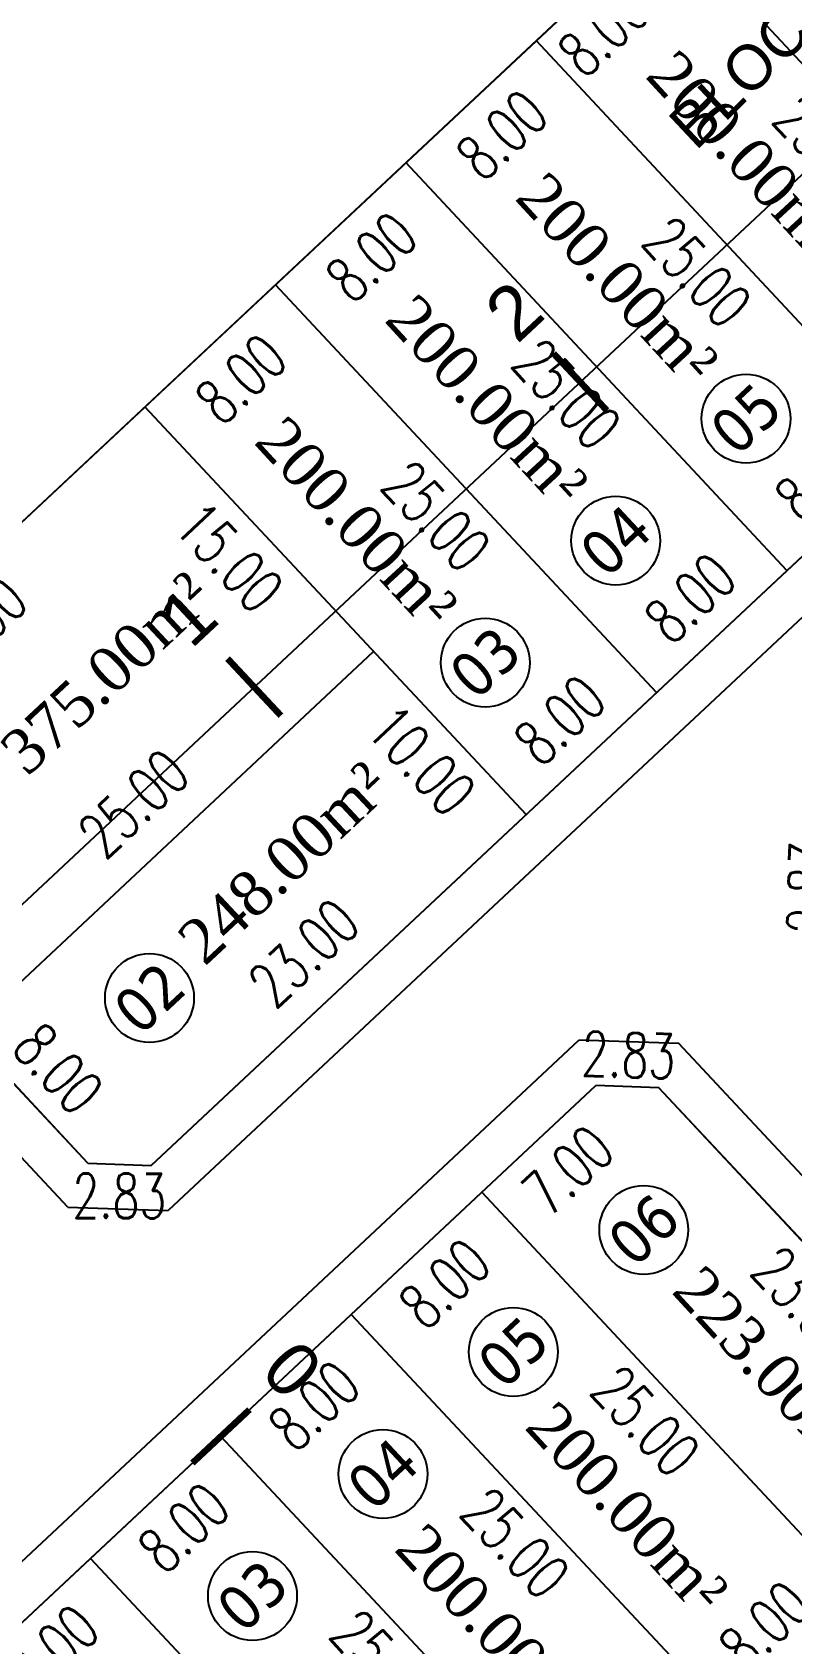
# Model space of a CAD drawing. Header units: metres. Extents: x 436314 to 439216, y 9612307 to 9615043.
# Drawn here: x 437426.1 to 437460.1, y 9614868.3 to 9614940.5 of the extents above; entities that cross this region are included whole.
import ezdxf

# ---------------------------------------------------------------- set-up
doc = ezdxf.new("R2010")
doc.units = ezdxf.units.M
doc.header["$PDMODE"] = 35
doc.header["$PDSIZE"] = 0.1
doc.linetypes.add('ACAD_ISO02W100', pattern=[15, 12, -3])
for name, color, linetype in [('ADUTORA', 90, 'Continuous'), ('Auxiliar', 7, 'Continuous'), ('COTAS', 10, 'Continuous'), ('Eixo Acesso', 2, 'ACAD_ISO02W100'), ('Estacas', 7, 'Continuous'), ('Layer3', 1, 'Continuous'), ('M_FIO', 32, 'Continuous'), ('ÁREA', 7, 'Continuous')]:
    doc.layers.add(name, color=color, linetype=linetype)
doc.layers.get('0').off()
doc.styles.add('ARIAL', font='arial.ttf')
doc.styles.add('COTAS', font='romans.shx', dxfattribs={"width": 0.7})
doc.styles.add('tahoma', font='tahoma.ttf')
doc.styles.add('ÁREA', font='times.ttf', dxfattribs={"height": 2})
doc.dimstyles.new('C-75', dxfattribs={"dimtxt": 2, "dimasz": 0.2, "dimexe": 0, "dimexo": 0, "dimgap": 1, "dimtad": 0, "dimzin": 4, "dimdsep": 46, "dimtxsty": 'COTAS', "dimblk1": 'BOL-COT', "dimblk2": 'BOL-COT', "dimsah": 1, "dimcen": 0.1, "dimse1": 1, "dimse2": 1, "dimsd1": 1, "dimsd2": 1, "dimclrd": 8, "dimclre": 256, "dimclrt": 256, "dimaunit": 1, "dimadec": 3, "dimazin": 0, "dimtfac": 0.5, "dimtix": 1, "dimtmove": 0, "dimatfit": 3, "dimldrblk": 'BOL-COT', "dimfxl": 1, "dimtolj": 1, "dimtzin": 0, "dimarcsym": 0})

# ---------------------------------------------------------------- blocks, each defined once
blk = doc.blocks.new('Est')
at = {"const_width": 0.2}
blk.add_lwpolyline([(0, -1.19999999925494), (0, 1.200000001117586)], dxfattribs=at)
blk = doc.blocks.new('*D11')
at = {"layer": 'Defpoints', "color": 0, "transparency": 16777216}
for p in [(2711.257773512067, 1186.00517201643), (2736.25777349705, 1186.006060850206), (2736.25782596098, 1184.530421311366)]:
    blk.add_point(p, dxfattribs=at)
at = {"layer": 'Layer3', "transparency": 16777216, "insert": (2723.757825968489, 1184.529976894479), "char_height": 2, "attachment_point": 5, "rotation": 0.0020370569627687447, "style": 'COTAS'}
blk.add_mtext('\\A1;25.00', dxfattribs=at)
blk = doc.blocks.new('BOL-COT')
at = {"layer": 'COTAS'}
for p, q in [((-1.999999999999943, 8.53e-14), (2, 8.53e-14)), ((0, -2.999999999999971), (0, 3.000000000000028))]:
    blk.add_line(p, q, dxfattribs=at)
blk.add_circle((0, 0), 0.4, dxfattribs=at)
blk = doc.blocks.new('*D12')
at = {"layer": 'Defpoints', "color": 0, "transparency": 16777216}
for p in [(2736.27185942846, 1173.923853626805), (2711.27194369511, 1171.552823858666), (2736.271943680791, 1171.553712543431)]:
    blk.add_point(p, dxfattribs=at)
at = {"layer": 'Layer3', "transparency": 16777216, "insert": (2723.77185943562, 1173.923409284423), "char_height": 2, "attachment_point": 5, "rotation": 0.002036715453251446, "style": 'COTAS'}
blk.add_mtext('\\A1;25.00', dxfattribs=at)
blk = doc.blocks.new('*D13')
at = {"layer": 'Defpoints', "color": 0, "transparency": 16777216}
for p in [(2736.272218144467, 1163.832673460576), (2713.272299168771, 1161.552894957694), (2736.272299156083, 1161.553712552744)]:
    blk.add_point(p, dxfattribs=at)
at = {"layer": 'Layer3', "transparency": 16777216, "insert": (2724.772218150812, 1163.832264663051), "char_height": 2, "attachment_point": 5, "rotation": 0.0020367280742167957, "style": 'COTAS'}
blk.add_mtext('\\A1;23.00', dxfattribs=at)
blk = doc.blocks.new('*D14')
at = {"layer": 'Defpoints', "color": 0, "transparency": 16777216}
for p in [(2736.271410469513, 1186.553693728852), (2734.428484631201, 1171.553647013138), (2736.271943680791, 1171.553712543431)]:
    blk.add_point(p, dxfattribs=at)
at = {"layer": 'Layer3', "transparency": 16777216, "insert": (2734.428218025563, 1179.053637605849), "char_height": 2, "attachment_point": 5, "rotation": 270.0020367196076, "style": 'COTAS'}
blk.add_mtext('\\A1;15.00', dxfattribs=at)
blk = doc.blocks.new('*D15')
at = {"layer": 'Defpoints', "color": 0, "transparency": 16777216}
for p in [(2736.403427058798, 1171.524524754245), (2734.509321935849, 1161.524457416582), (2736.403782533332, 1161.524524759832)]:
    blk.add_point(p, dxfattribs=at)
at = {"layer": 'Layer3', "transparency": 16777216, "insert": (2734.509144198581, 1166.524457413788), "char_height": 2, "attachment_point": 5, "rotation": 270.00203671905507, "style": 'COTAS'}
blk.add_mtext('\\A1;10.00', dxfattribs=at)
blk = doc.blocks.new('*D17')
at = {"layer": 'Defpoints', "color": 0, "transparency": 16777216}
for p in [(2744.272226151148, 1163.607580772), (2736.272299156083, 1161.553712552744), (2744.272299149796, 1161.553996928367)]:
    blk.add_point(p, dxfattribs=at)
at = {"layer": 'Layer3', "transparency": 16777216, "insert": (2740.272226154291, 1163.607438584189), "char_height": 2, "attachment_point": 5, "rotation": 0.002036690374086596, "style": 'COTAS'}
blk.add_mtext('\\A1;8.00', dxfattribs=at)
blk = doc.blocks.new('*D18')
at = {"layer": 'Defpoints', "color": 0, "transparency": 16777216}
for p in [(2752.272226147074, 1163.607865149486), (2744.27229915096, 1161.553996930229), (2752.272299145721, 1161.554281305852)]:
    blk.add_point(p, dxfattribs=at)
at = {"layer": 'Layer3', "transparency": 16777216, "insert": (2748.272226149693, 1163.607722961675), "char_height": 2, "attachment_point": 5, "rotation": 0.0020366903738173064, "style": 'COTAS'}
blk.add_mtext('\\A1;8.00', dxfattribs=at)
blk = doc.blocks.new('*D19')
at = {"layer": 'Defpoints', "color": 0, "transparency": 16777216}
for p in [(2760.272226141228, 1163.608149530697), (2752.272299145722, 1161.554281307715), (2760.272299140832, 1161.554565687063)]:
    blk.add_point(p, dxfattribs=at)
at = {"layer": 'Layer3', "transparency": 16777216, "insert": (2756.272226143672, 1163.608007341023), "char_height": 2, "attachment_point": 5, "rotation": 0.0020367170541528224, "style": 'COTAS'}
blk.add_mtext('\\A1;8.00', dxfattribs=at)
blk = doc.blocks.new('*D56')
at = {"layer": 'Defpoints', "color": 0, "transparency": 16777216}
for p in [(2776.268948589126, 1186.557085983786), (2774.461485332717, 1161.557039890707), (2776.269837293681, 1161.557104174379)]:
    blk.add_point(p, dxfattribs=at)
at = {"layer": 'Layer3', "transparency": 16777216, "insert": (2774.461040980439, 1174.057030795411), "char_height": 2, "attachment_point": 5, "rotation": 270.0020367622908, "style": 'COTAS'}
blk.add_mtext('\\A1;25.00', dxfattribs=at)
blk = doc.blocks.new('*D57')
at = {"layer": 'Defpoints', "color": 0, "transparency": 16777216}
for p in [(2768.268948594947, 1186.55680159885), (2766.461485339702, 1161.556755511498), (2768.269837297581, 1161.556819795031)]:
    blk.add_point(p, dxfattribs=at)
at = {"layer": 'Layer3', "transparency": 16777216, "insert": (2766.461040988385, 1174.056746413408), "char_height": 2, "attachment_point": 5, "rotation": 270.00203675788896, "style": 'COTAS'}
blk.add_mtext('\\A1;25.00', dxfattribs=at)
blk = doc.blocks.new('*D58')
at = {"layer": 'Defpoints', "color": 0, "transparency": 16777216}
for p in [(2760.268948599196, 1186.556517221364), (2758.46148534657, 1161.556471133949), (2760.269837302704, 1161.556535417545)]:
    blk.add_point(p, dxfattribs=at)
at = {"layer": 'Layer3', "transparency": 16777216, "insert": (2758.461040994817, 1174.056462035859), "char_height": 2, "attachment_point": 5, "rotation": 270.00203675988996, "style": 'COTAS'}
blk.add_mtext('\\A1;25.00', dxfattribs=at)
blk = doc.blocks.new('*D59')
at = {"layer": 'Defpoints', "color": 0, "transparency": 16777216}
for p in [(2752.268948603329, 1186.556232842016), (2750.46148534756, 1161.556186749013), (2752.269837306836, 1161.556251032609)]:
    blk.add_point(p, dxfattribs=at)
at = {"layer": 'Layer3', "transparency": 16777216, "insert": (2750.461040995807, 1174.056177653717), "char_height": 2, "attachment_point": 5, "rotation": 270.0020367598896, "style": 'COTAS'}
blk.add_mtext('\\A1;25.00', dxfattribs=at)
blk = doc.blocks.new('*D60')
at = {"layer": 'Defpoints', "color": 0, "transparency": 16777216}
for p in [(2744.268948608335, 1186.555948462668), (2742.461485356757, 1161.555902371587), (2744.269837311028, 1161.555966655123)]:
    blk.add_point(p, dxfattribs=at)
at = {"layer": 'Layer3', "transparency": 16777216, "insert": (2742.461041005411, 1174.055893275359), "char_height": 2, "attachment_point": 5, "rotation": 270.0020367580221, "style": 'COTAS'}
blk.add_mtext('\\A1;25.00', dxfattribs=at)
blk = doc.blocks.new('*D210')
at = {"layer": 'Defpoints', "color": 0, "transparency": 16777216}
for p in [(2711.271943696973, 1171.552823858666), (2711.272228074517, 1163.552823862392), (2713.186295553658, 1163.552891902118)]:
    blk.add_point(p, dxfattribs=at)
at = {"layer": 'Layer3', "transparency": 16777216, "insert": (2713.186153364886, 1167.552891900255), "char_height": 2, "attachment_point": 5, "rotation": 270.00203670413055, "style": 'COTAS'}
blk.add_mtext('\\A1;8.00', dxfattribs=at)
blk = doc.blocks.new('*D541')
at = {"layer": 'Defpoints', "color": 0, "transparency": 16777216}
for p in [(2723.272690213542, 1150.553252682421), (2730.272690203589, 1150.55349941771), (2730.272757865702, 1148.633892396796)]:
    blk.add_point(p, dxfattribs=at)
at = {"layer": 'Layer3', "transparency": 16777216, "insert": (2726.772757870679, 1148.633769029151), "char_height": 2, "attachment_point": 5, "rotation": 0.002019555824365068, "style": 'COTAS'}
blk.add_mtext('\\A1;7.00', dxfattribs=at)
blk = doc.blocks.new('*D544')
at = {"layer": 'Defpoints', "color": 0, "transparency": 16777216}
for p in [(2691.272690233624, 1150.552077342156), (2699.272690228152, 1150.552361350837), (2699.272755890567, 1148.70277242023)]:
    blk.add_point(p, dxfattribs=at)
at = {"layer": 'Layer3', "transparency": 16777216, "insert": (2695.272755893303, 1148.70263041589), "char_height": 2, "attachment_point": 5, "rotation": 0.002034062351873794, "style": 'COTAS'}
blk.add_mtext('\\A1;8.00', dxfattribs=at)
blk = doc.blocks.new('*D545')
at = {"layer": 'Defpoints', "color": 0, "transparency": 16777216}
for p in [(2699.272690228152, 1150.552361350838), (2697.643103590783, 1125.552339718592), (2699.273579058494, 1125.552397687319)]:
    blk.add_point(p, dxfattribs=at)
at = {"layer": 'Layer3', "transparency": 16777216, "insert": (2697.642659175612, 1138.052321550351), "char_height": 2, "attachment_point": 5, "rotation": 270.0020370520516, "style": 'COTAS'}
blk.add_mtext('\\A1;25.00', dxfattribs=at)
blk = doc.blocks.new('*D548')
at = {"layer": 'Defpoints', "color": 0, "transparency": 16777216}
for p in [(2699.272690228618, 1150.552361725229), (2707.272690223379, 1150.552645732048), (2707.272755885363, 1148.703056805167)]:
    blk.add_point(p, dxfattribs=at)
at = {"layer": 'Layer3', "transparency": 16777216, "insert": (2703.272755887982, 1148.702914801757), "char_height": 2, "attachment_point": 5, "rotation": 0.0020340490116114987, "style": 'COTAS'}
blk.add_mtext('\\A1;8.00', dxfattribs=at)
blk = doc.blocks.new('*D549')
at = {"layer": 'Defpoints', "color": 0, "transparency": 16777216}
for p in [(2707.27269022338, 1150.552645732048), (2705.643103588862, 1125.552624097944), (2707.273579053664, 1125.552682066667)]:
    blk.add_point(p, dxfattribs=at)
at = {"layer": 'Layer3', "transparency": 16777216, "insert": (2705.642659173721, 1138.052605930635), "char_height": 2, "attachment_point": 5, "rotation": 270.002037051918, "style": 'COTAS'}
blk.add_mtext('\\A1;25.00', dxfattribs=at)
blk = doc.blocks.new('*D551')
at = {"layer": 'Defpoints', "color": 0, "transparency": 16777216}
for p in [(2707.272690225242, 1150.552646195847), (2715.272690220003, 1150.552930200803), (2715.272755881556, 1148.703341262746)]:
    blk.add_point(p, dxfattribs=at)
at = {"layer": 'Layer3', "transparency": 16777216, "insert": (2711.272755884176, 1148.703199260268), "char_height": 2, "attachment_point": 5, "rotation": 0.0020340356714007683, "style": 'COTAS'}
blk.add_mtext('\\A1;8.00', dxfattribs=at)
blk = doc.blocks.new('*D552')
at = {"layer": 'Defpoints', "color": 0, "transparency": 16777216}
for p in [(2715.272690220002, 1150.552930200803), (2713.643103582168, 1125.552908566752), (2715.273579049471, 1125.552966535422)]:
    blk.add_point(p, dxfattribs=at)
at = {"layer": 'Layer3', "transparency": 16777216, "insert": (2713.642659167434, 1138.052890399443), "char_height": 2, "attachment_point": 5, "rotation": 270.0020370500504, "style": 'COTAS'}
blk.add_mtext('\\A1;25.00', dxfattribs=at)
blk = doc.blocks.new('*D553')
at = {"layer": 'Defpoints', "color": 0, "transparency": 16777216}
for p in [(2723.273511935904, 1127.713380819517), (2715.273579049938, 1125.552966527971), (2723.273579045397, 1125.553215062577)]:
    blk.add_point(p, dxfattribs=at)
at = {"layer": 'Layer3', "transparency": 16777216, "insert": (2719.273511938174, 1127.713256552215), "char_height": 2, "attachment_point": 5, "rotation": 0.0017799979909463106, "style": 'COTAS'}
blk.add_mtext('\\A1;8.00', dxfattribs=at)
blk = doc.blocks.new('*D554')
at = {"layer": 'Defpoints', "color": 0, "transparency": 16777216}
for p in [(2715.272690219537, 1150.552930619898), (2723.272690215346, 1150.553214626718), (2723.27275587733, 1148.703625696111)]:
    blk.add_point(p, dxfattribs=at)
at = {"layer": 'Layer3', "transparency": 16777216, "insert": (2719.272755879425, 1148.703483692701), "char_height": 2, "attachment_point": 5, "rotation": 0.002034049011342208, "style": 'COTAS'}
blk.add_mtext('\\A1;8.00', dxfattribs=at)
blk = doc.blocks.new('*D555')
at = {"layer": 'Defpoints', "color": 0, "transparency": 16777216}
for p in [(2723.272690215346, 1150.553214626718), (2721.6431035792, 1125.553192990816), (2723.27357904464, 1125.553250959474)]:
    blk.add_point(p, dxfattribs=at)
at = {"layer": 'Layer3', "transparency": 16777216, "insert": (2721.642659164552, 1138.053174824438), "char_height": 2, "attachment_point": 5, "rotation": 270.0020370496501, "style": 'COTAS'}
blk.add_mtext('\\A1;25.00', dxfattribs=at)
blk = doc.blocks.new('*D556')
at = {"layer": 'Defpoints', "color": 0, "transparency": 16777216}
for p in [(2732.272761324793, 1148.55357091907), (2730.536903915892, 1125.553509197013), (2732.273579049064, 1125.553570941422)]:
    blk.add_point(p, dxfattribs=at)
at = {"layer": 'Layer3', "transparency": 16777216, "insert": (2730.536495053757, 1137.053509185836), "char_height": 2, "attachment_point": 5, "rotation": 270.0020370499802, "style": 'COTAS'}
blk.add_mtext('\\A1;23.00', dxfattribs=at)
blk = doc.blocks.new('*D560')
at = {"layer": 'Defpoints', "color": 0, "transparency": 16777216}
for p in [(2707.273797888257, 1119.396416308689), (2707.273863438774, 1117.552682115096), (2732.273863473116, 1117.553570943284)]:
    blk.add_point(p, dxfattribs=at)
at = {"layer": 'Layer3', "transparency": 16777216, "insert": (2719.773797905428, 1119.396860722783), "char_height": 2, "attachment_point": 5, "rotation": 0.002037044152142905, "style": 'COTAS'}
blk.add_mtext('\\A1;25.00', dxfattribs=at)
blk = doc.blocks.new('*D722')
at = {"layer": 'Defpoints', "color": 0, "transparency": 16777216}
for p in [(2745.272690212086, 1150.55403331514), (2742.363804148214, 1149.462854749011), (2743.27276131938, 1148.553962208661)]:
    blk.add_point(p, dxfattribs=at)
at = {"layer": 'Layer3', "transparency": 16777216, "insert": (2743.363768594568, 1150.46289030225), "char_height": 2, "attachment_point": 5, "rotation": 45.00203706223135, "style": 'COTAS'}
blk.add_mtext('\\A1;2.83', dxfattribs=at)
blk = doc.blocks.new('*D825')
at = {"layer": 'Defpoints', "color": 0, "transparency": 16777216}
for p in [(2730.272690203589, 1150.55349941771), (2733.272726846976, 1149.553607132117), (2732.272761325259, 1148.553570505562)]:
    blk.add_point(p, dxfattribs=at)
at = {"layer": 'Layer3', "transparency": 16777216, "insert": (2732.272691286141, 1150.55357158819), "char_height": 2, "attachment_point": 5, "rotation": 315.002037001349, "style": 'COTAS'}
blk.add_mtext('\\A1;2.83', dxfattribs=at)
blk = doc.blocks.new('*D845')
at = {"layer": 'Defpoints', "color": 0, "transparency": 16777216}
for p in [(2711.272228075273, 1163.552823860529), (2713.327875735204, 1161.611752048466), (2712.329551545579, 1160.554499673)]:
    blk.add_point(p, dxfattribs=at)
at = {"layer": 'Layer3', "transparency": 16777216, "insert": (2711.301727715615, 1161.525035579032), "char_height": 2, "attachment_point": 5, "rotation": 316.6420754829063, "style": 'COTAS'}
blk.add_mtext('\\A1;2.83', dxfattribs=at)
blk = doc.blocks.new('*D847')
at = {"layer": 'Defpoints', "color": 0, "transparency": 16777216}
for p in [(2736.271410469572, 1186.553693939331), (2744.271410463751, 1186.553978365245), (2744.271482667262, 1184.523122312832)]:
    blk.add_point(p, dxfattribs=at)
at = {"layer": 'Layer3', "transparency": 16777216, "insert": (2740.271482670173, 1184.522980099875), "char_height": 2, "attachment_point": 5, "rotation": 0.0020370505597247382, "style": 'COTAS'}
blk.add_mtext('\\A1;8.00', dxfattribs=at)
blk = doc.blocks.new('*D848')
at = {"layer": 'Defpoints', "color": 0, "transparency": 16777216}
for p in [(2744.271410465265, 1186.553978318679), (2752.271410459735, 1186.554262746456), (2752.27148266372, 1184.523406688455)]:
    blk.add_point(p, dxfattribs=at)
at = {"layer": 'Layer3', "transparency": 16777216, "insert": (2748.271482666484, 1184.523264474566), "char_height": 2, "attachment_point": 5, "rotation": 0.002037063899860984, "style": 'COTAS'}
blk.add_mtext('\\A1;8.00', dxfattribs=at)
blk = doc.blocks.new('*D849')
at = {"layer": 'Defpoints', "color": 0, "transparency": 16777216}
for p in [(2752.273872316257, 1186.552292339835), (2760.273872311658, 1186.552576767612), (2760.273944515643, 1184.521720713336)]:
    blk.add_point(p, dxfattribs=at)
at = {"layer": 'Layer3', "transparency": 16777216, "insert": (2756.273944517942, 1184.521578499447), "char_height": 2, "attachment_point": 5, "rotation": 0.0020370638996375303, "style": 'COTAS'}
blk.add_mtext('\\A1;8.00', dxfattribs=at)
blk = doc.blocks.new('*D850')
at = {"layer": 'Defpoints', "color": 0, "transparency": 16777216}
for p in [(2758.760254032584, 1186.822086256328), (2766.760254026996, 1186.822370684105), (2766.760326230981, 1184.791514627966)]:
    blk.add_point(p, dxfattribs=at)
at = {"layer": 'Layer3', "transparency": 16777216, "insert": (2762.760326233775, 1184.791372414078), "char_height": 2, "attachment_point": 5, "rotation": 0.0020370638998781724, "style": 'COTAS'}
blk.add_mtext('\\A1;8.00', dxfattribs=at)
blk = doc.blocks.new('atutu')
at = {"layer": 'Layer3', "color": 0}
blk.add_line((2732.272761323513, 1148.553570507425), (2730.272690218548, 1150.553499400946), dxfattribs=at)
for points in [[(2820.271410409792, 1186.556680422607), (2709.025456860743, 1186.55272525582)], [(2709.026661201811, 1186.548612729046), (2822.272628917673, 1186.552638329897)], [(2711.272228075273, 1163.552823860529), (2711.271410484706, 1186.5528050385)], [(2736.272299156083, 1161.553712552744), (2736.271410469513, 1186.553693728852)], [(2744.272299149796, 1161.553996928367), (2744.271410464217, 1186.553978104475)], [(2752.272299145722, 1161.554281305853), (2752.271410460259, 1186.554262485686)], [(2760.272299140832, 1161.554565687063), (2760.271410455078, 1186.554546865034)], [(2768.272299136699, 1161.554850070137), (2768.271410450072, 1186.55483124252)], [(2711.27194369511, 1171.552823858666), (2736.271943680791, 1171.553712543431)], [(2711.272228075273, 1163.552823860529), (2711.272228074517, 1163.552823862392), (2713.272299169703, 1161.552894957694)], [(2818.269837135124, 1161.556627353984), (2713.272299168771, 1161.552894957694)], [(2684.272690238687, 1150.551863968703), (2730.272690203589, 1150.55349941771)], [(2699.272690227221, 1150.552397646341), (2699.273579058552, 1125.552397668692)], [(2707.272690222448, 1150.552682049903), (2707.277916549263, 1003.552682200778)], [(2715.272690216976, 1150.552968023676), (2715.273579048657, 1125.552968046028)], [(2723.272690213542, 1150.553252682421), (2723.273579044116, 1125.553252706635)], [(2732.277845426836, 1005.553571027103), (2732.272761325259, 1148.553570505562)]]:
    blk.add_lwpolyline(points, dxfattribs=at)
for centre in [(2739.582420511835, 1167.76993438262), (2747.582420576271, 1167.768249972123), (2755.579958733428, 1167.77050408009), (2718.338305010193, 1167.074634868982), (2703.425060584059, 1144.36414853889), (2711.425060583244, 1144.364468435156), (2719.425060573873, 1144.364717390719), (2727.425060568227, 1144.365001812908)]:
    blk.add_circle(centre, 1.990958139869911, dxfattribs=at)
at = {"layer": 'M_FIO'}
for p, q in [((2709.272257526196, 1162.724325640458), (2712.443941635744, 1159.552867014292)), ((2709.272257527302, 1162.724325640458), (2712.44394163685, 1159.552867014292)), ((2734.272731868748, 1149.382068740535), (2731.101046237478, 1152.553528854954)), ((2734.272731869854, 1149.382068740535), (2731.101046238584, 1152.553528854954))]:
    blk.add_line(p, q, dxfattribs=at)
for points in [[(2709.272257526196, 1162.724325640458), (2709.271410486859, 1186.552734066132)], [(2709.272257527302, 1162.724325640458), (2709.271410487965, 1186.552734066132)], [(2819.098279172579, 1159.556658307421), (2712.443941635685, 1159.552867016155)], [(2819.098279173685, 1159.556658307421), (2712.443941636792, 1159.552867016155)], [(2683.44419200616, 1152.551834516558), (2731.101046221587, 1152.553528871718)], [(2683.444192007266, 1152.551834516558), (2731.101046222693, 1152.553528871718)], [(2734.277874878515, 1004.725215008813), (2734.27273186968, 1149.382068738672)], [(2734.277874879621, 1004.725215008813), (2734.272731870786, 1149.382068738672)]]:
    blk.add_lwpolyline(points, dxfattribs=at)
at = {"layer": 'Layer3', "color": 5, "char_height": 1.999999999999999, "attachment_point": 5, "rotation": 0.0020370548664193034, "style": 'tahoma'}
for s, insert in [('\\A1;03', (2739.582420512068, 1167.769934378895)), ('\\A1;04', (2747.582420577261, 1167.768249972123)), ('\\A1;05', (2755.57995873337, 1167.770504074502)), ('\\A1;02', (2718.338305010426, 1167.074634876433)), ('\\A1;03', (2703.425060584234, 1144.364148542616)), ('\\A1;04', (2711.425060583477, 1144.364468438882)), ('\\A1;05', (2719.425060574047, 1144.364717394444)), ('\\A1;06', (2727.425060568343, 1144.365001818496))]:
    blk.add_mtext(s, dxfattribs=dict(at, insert=insert))
at = {"layer": 'ÁREA', "linetype": 'Continuous', "lineweight": -2, "extrusion": (-0.0006588081243978, -0.0262267346955952, 0.9996558029437242), "style": 'ÁREA'}
for p in [(2708.15265066946, 1249.927129883454, -37.31694955024789), (2716.152581746595, 1250.128300264299, -37.32222907366035), (2724.147590762724, 1250.329348691581, -37.32750539704254), (2732.145060809655, 1250.530458087272, -37.33278332019101), (2740.144991885156, 1250.731628505315, -37.33806284507463), (2679.91210952792, 1208.715485729363, -36.23538946902883), (2687.909579570039, 1208.916595165902, -36.24066739354047)]:
    blk.add_text('200.00m²', height=1.999999999999999, rotation=270.9999999799873, dxfattribs=at).set_placement(p)
at = {"layer": 'ÁREA', "linetype": 'Continuous', "lineweight": -2, "extrusion": (0.0262308742101314, -0.0004657028131455, 0.9996558029437242), "style": 'ÁREA'}
blk.add_text('375.00m²', height=1.999999999999999, rotation=270.9999999857893, dxfattribs=at).set_placement((1226.150500300852, -2698.932587392555, 66.00425837031764))
at = {"layer": 'ÁREA', "linetype": 'Continuous', "lineweight": -2, "extrusion": (0.0262308742101314, -0.0004657028131455, 0.9996558029437244), "style": 'ÁREA'}
blk.add_text('248.00m²', height=1.999999999999999, rotation=270.9999999857894, dxfattribs=at).set_placement((1214.51847865389, -2699.154307459303, 65.9985498993719))
at = {"layer": 'ÁREA', "linetype": 'Continuous', "lineweight": -2, "extrusion": (-0.0006588081243978, -0.0262267346955952, 0.9996558029437244), "style": 'ÁREA'}
blk.add_text('223.00m²', height=1.999999999999999, rotation=270.9999999799873, dxfattribs=at).set_placement((2696.874002248195, 1209.083968932096, -36.24505995773476))
at = {"layer": 'Layer3', "color": 0}
for p1, p2, distance, picture, middle in [((2736.271410469513, 1186.553693728852), (2736.271943680791, 1171.553712543431), -1.843459050754628, '*D14', (2734.428218025563, 1179.053637605849)), ((2736.271410469572, 1186.553693939331), (2744.271410463751, 1186.553978365245), -2.0308560536966622, '*D847', (2740.271482670173, 1184.522980099875)), ((2744.268948608335, 1186.555948462668), (2744.269837311027, 1161.555966655123), -1.8083519554127452, '*D60', (2742.461041005411, 1174.055893275359)), ((2744.271410465264, 1186.553978318679), (2752.271410459735, 1186.554262746456), -2.030856059284615, '*D848', (2748.271482666484, 1184.523264474566)), ((2752.268948603329, 1186.556232842016), (2752.269837306836, 1161.556251032609), -1.8083519604186065, '*D59', (2750.461040995807, 1174.056177653717)), ((2752.273872316257, 1186.552292339835), (2760.273872311658, 1186.552576767612), -2.0308560555595516, '*D849', (2756.273944517942, 1184.521578499447)), ((2760.268948599196, 1186.556517221364), (2760.269837302704, 1161.556535417545), -1.8083519572767568, '*D58', (2758.461040994817, 1174.056462035859)), ((2758.760254032584, 1186.822086256328), (2766.760254026996, 1186.822370684105), -2.030856057422424, '*D850', (2762.760326233775, 1184.791372414078)), ((2768.268948594947, 1186.55680159885), (2768.269837297581, 1161.556819795031), -1.8083519590216197, '*D57', (2766.461040988385, 1174.056746413408)), ((2776.268948589126, 1186.557085983786), (2776.269837293681, 1161.557104174379), -1.8083519621066309, '*D56', (2774.461040980439, 1174.057030795411)), ((2711.257773512067, 1186.00517201643), (2736.25777349705, 1186.006060850206), -1.475639539772776, '*D11', (2723.757825968489, 1184.529976894479)), ((2711.27194369511, 1171.552823858666), (2736.271943680791, 1171.553712543431), 2.37014108487164, '*D12', (2723.77185943562, 1173.923409284423)), ((2711.271943696973, 1171.552823858666), (2711.272228074517, 1163.552823862392), 1.9140674803503779, '*D210', (2713.186153364886, 1167.552891900255)), ((2736.403427058796, 1171.524524754244), (2736.403782533331, 1161.524524759832), -1.8944605986790068, '*D15', (2734.509144198581, 1166.524457413788)), ((2713.272299168771, 1161.552894957694), (2736.272299156083, 1161.553712552744), 2.2789609092719005, '*D13', (2724.772218150812, 1163.832264663051)), ((2736.272299156083, 1161.553712552744), (2744.272299149796, 1161.553996928367), 2.0535838449302903, '*D17', (2740.272226154291, 1163.607438584189)), ((2744.27229915096, 1161.55399693023), (2752.272299145722, 1161.554281305853), 2.0535838449305177, '*D18', (2748.272226149693, 1163.607722961675)), ((2752.272299145722, 1161.554281307715), (2760.272299140832, 1161.554565687063), 2.0535838449314614, '*D19', (2756.272226143672, 1163.608007341023)), ((2711.272228075273, 1163.552823860529), (2713.327875735204, 1161.611752048466), -1.4541092713477723, '*D845', (2711.301727715615, 1161.525035579032)), ((2730.272690203589, 1150.55349941771), (2732.272761325259, 1148.553570505562), 1.41421508232453, '*D825', (2732.272691286141, 1150.55357158819)), ((2745.272690212087, 1150.55403331514), (2743.27276131938, 1148.553962208662), -1.285413859002845, '*D722', (2743.363768594568, 1150.46289030225)), ((2691.272690233624, 1150.552077342156), (2699.272690228152, 1150.552361350837), -1.8495889317723857, '*D544', (2695.272755893303, 1148.70263041589)), ((2699.272690228152, 1150.552361350837), (2699.273579058494, 1125.552397687319), -1.6304754687412553, '*D545', (2697.642659175612, 1138.052321550351)), ((2699.272690228618, 1150.552361725229), (2707.272690223379, 1150.552645732048), -1.8495889280463977, '*D548', (2703.272755887982, 1148.702914801757)), ((2707.272690223379, 1150.552645732048), (2707.273579053663, 1125.552682066667), -1.630475465831782, '*D549', (2705.642659173721, 1138.052605930635)), ((2707.272690225242, 1150.552646195847), (2715.272690220003, 1150.552930200803), -1.8495889392224805, '*D551', (2711.272755884176, 1148.703199260268)), ((2715.272690220003, 1150.552930200803), (2715.273579049472, 1125.552966535422), -1.6304754683347096, '*D552', (2713.642659167434, 1138.052890399443)), ((2715.272690219537, 1150.552930619898), (2723.272690215346, 1150.553214626718), -1.8495889317725975, '*D554', (2719.272755879425, 1148.703483692701)), ((2723.272690215346, 1150.553214626718), (2723.27357904464, 1125.553250959474), -1.630475466470245, '*D555', (2721.642659164552, 1138.053174824438)), ((2723.272690213542, 1150.553252682421), (2730.272690203589, 1150.55349941771), -1.9196070221065735, '*D541', (2726.772757870679, 1148.633769029151)), ((2732.272761324793, 1148.55357091907), (2732.273579049064, 1125.553570941421), -1.7366751342700184, '*D556', (2730.536495053757, 1137.053509185836)), ((2715.273579049938, 1125.552966527972), (2723.273579045397, 1125.553215062577), 2.160165757982372, '*D553', (2719.273511938174, 1127.713256552215)), ((2732.273863473116, 1117.553570943284), (2707.273863438774, 1117.552682115096), -1.8437341947580719, '*D560', (2719.773797905428, 1119.396860722783))]:
    dim = blk.add_aligned_dim(p1=p1, p2=p2, distance=distance, dimstyle='C-75', dxfattribs=at)
    dim.commit()
    dim.dimension.update_dxf_attribs({"geometry": picture, "text_midpoint": middle})

msp = doc.modelspace()

# ---------------------------------------------------------------- linework, layer by layer
at = {"layer": 'Auxiliar', "color": 2, "linetype": 'Continuous', "lineweight": -3}
for p, q in [((437412.8562980074, 9614906.655457765), (437492.4718829034, 9614981.095437007)), ((437431.3886982738, 9614889.757993227), (437508.0871857575, 9614961.464513227)), ((437428.5618699444, 9614889.853080552), (437412.8562980074, 9614906.655457765)), ((437417.716665849, 9614861.917199396), (437451.3195016263, 9614893.331357863)), ((437454.1446606931, 9614893.236326708), (437451.3195016263, 9614893.331357863)), ((437551.8044021735, 9614788.777842686), (437454.1446606931, 9614893.236326708)), ((437428.5618699444, 9614889.853080552), (437431.3886982738, 9614889.757993227))]:
    msp.add_line(p, q, dxfattribs=at)
at = {"layer": 'Eixo Acesso', "color": 2, "linetype": 'Continuous', "lineweight": -3, "ltscale": 3}
for p, q in [((437421.4040201981, 9614897.510801768), (437501.0124125965, 9614971.962146165)), ((437434.5199782228, 9614877.626049718), (437534.9083010336, 9614770.243503436))]:
    msp.add_line(p, q, dxfattribs=at)

# ---------------------------------------------------------------- block references
at = {"rotation": 43.07140519794264}
msp.add_blockref('atutu', (436242.5698856535, 9612188.321055599), dxfattribs=at)
at = {"layer": 'Estacas', "color": 7, "linetype": 'Continuous', "lineweight": -3, "xscale": 1.458333333106969, "yscale": 1.458333333106969, "zscale": 1.458333333106969}
for p, rotation in [((437450.618725342, 9614924.832972316), 43.08277748652314), ((437436.0113727701, 9614911.171887042), 43.08277748652314), ((437434.5199782228, 9614877.626049718), 313.0719712210284)]:
    msp.add_blockref('Est', p, dxfattribs=dict(at, rotation=rotation))

# ---------------------------------------------------------------- texts
at = {"layer": 'ADUTORA', "color": 7, "extrusion": (0.2523981432401358, 0.1002419811213371, 0.9624171250085908), "style": 'ARIAL'}
msp.add_text('BLOCO J', height=2, rotation=292.2865637495469, dxfattribs=at).set_placement((8774502.61035979, -3806898.155533378, 1074232.63932052))
at = {"layer": 'Estacas', "color": 7, "linetype": 'Continuous', "lineweight": -3, "char_height": 2.399999999999999, "attachment_point": 8, "style": 'ARIAL'}
for s, insert, rotation in [('{\\C256;2}', (437448.4671044116, 9614927.133630348), 43.08277748652312), ('{\\C256;1}', (437433.8597518396, 9614913.472545072), 43.08277748652312), ('{\\C256;0}', (437436.8210420184, 9614879.777236694), 313.0719712210284)]:
    msp.add_mtext(s, dxfattribs=dict(at, insert=insert, rotation=rotation))

doc.saveas('drawing.dxf')
